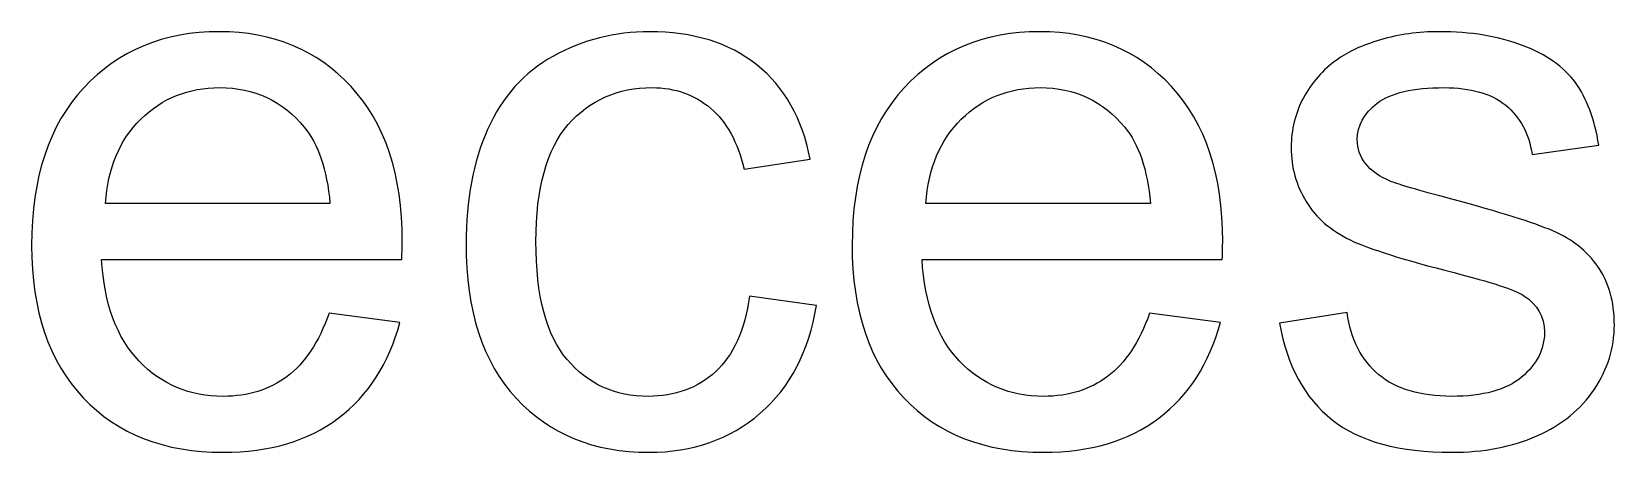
# Model space of a CAD drawing. Header units: millimetres. Extents: x 198 to 2216, y -826 to 151.
# Drawn here: x 1399 to 1506.8, y 105.5 to 134.1 of the extents above; entities that cross this region are included whole.
import ezdxf

# ---------------------------------------------------------------- set-up
doc = ezdxf.new("R2010")
doc.units = ezdxf.units.MM
doc.header["$MEASUREMENT"] = 0
doc.layers.add('Layer 1', color=7, linetype='Continuous')

msp = doc.modelspace()

# ---------------------------------------------------------------- linework, layer by layer
at = {"layer": 'Layer 1', "color": 250}
for points, knots in [([(1419.3071, 114.9809), (1419.3071, 114.9809), (1424.1225, 114.3459), (1424.1225, 114.3459), (1423.3729, 111.5501), (1421.9706, 109.3717), (1419.9245, 107.8283), (1417.8784, 106.2849), (1415.2678, 105.5088), (1412.084, 105.5088), (1408.08, 105.5088), (1404.905, 106.7435), (1402.559, 109.213), (1400.213, 111.6736), (1399.04, 115.1397), (1399.04, 119.5935), (1399.04, 124.1972), (1400.2218, 127.7779), (1402.5943, 130.3179), (1404.9667, 132.8667), (1408.0447, 134.1368), (1411.8282, 134.1368), (1415.4883, 134.1368), (1418.4781, 132.8932), (1420.7976, 130.3973), (1423.1171, 127.9014), (1424.2813, 124.3913), (1424.2813, 119.8669), (1424.2813, 119.5935), (1424.2725, 119.179), (1424.2548, 118.6322), (1424.2548, 118.6322), (1403.8025, 118.6322), (1403.8025, 118.6322), (1403.9789, 115.6247), (1404.8256, 113.314), (1406.3602, 111.7177), (1407.8859, 110.1214), (1409.7997, 109.3188), (1412.084, 109.3188), (1413.7861, 109.3188), (1415.2413, 109.7686), (1416.4408, 110.6682), (1417.6491, 111.5678), (1418.6016, 113.0053), (1419.3071, 114.9809)], [0, 0, 0, 0, 0.06666667, 0.06666667, 0.06666667, 0.13333333, 0.13333333, 0.13333333, 0.2, 0.2, 0.2, 0.26666667, 0.26666667, 0.26666667, 0.33333333, 0.33333333, 0.33333333, 0.4, 0.4, 0.4, 0.46666667, 0.46666667, 0.46666667, 0.53333333, 0.53333333, 0.53333333, 0.6, 0.6, 0.6, 0.66666667, 0.66666667, 0.66666667, 0.73333333, 0.73333333, 0.73333333, 0.8, 0.8, 0.8, 0.86666667, 0.86666667, 0.86666667, 0.93333333, 0.93333333, 0.93333333, 1, 1, 1, 1]), ([(1447.9439, 116.1451), (1447.9439, 116.1451), (1452.4947, 115.5101), (1452.4947, 115.5101), (1451.992, 112.3792), (1450.722, 109.9362), (1448.6671, 108.1635), (1446.6121, 106.3908), (1444.0809, 105.5088), (1441.0912, 105.5088), (1437.3429, 105.5088), (1434.3266, 106.7347), (1432.0512, 109.1865), (1429.767, 111.6383), (1428.6293, 115.1485), (1428.6293, 119.7169), (1428.6293, 122.6803), (1429.1232, 125.2644), (1430.1021, 127.4869), (1431.0811, 129.7006), (1432.5716, 131.3674), (1434.5824, 132.4699), (1436.5844, 133.5811), (1438.7628, 134.1368), (1441.1264, 134.1368), (1444.0986, 134.1368), (1446.5416, 133.3871), (1448.4289, 131.879), (1450.3251, 130.3708), (1451.5422, 128.2277), (1452.0714, 125.4584), (1452.0714, 125.4584), (1447.5734, 124.7705), (1447.5734, 124.7705), (1447.1413, 126.6138), (1446.3828, 127.9984), (1445.2804, 128.9333), (1444.1868, 129.8593), (1442.8639, 130.3267), (1441.3116, 130.3267), (1438.9657, 130.3267), (1437.0607, 129.4889), (1435.5878, 127.8132), (1434.1238, 126.1287), (1433.3918, 123.4829), (1433.3918, 119.8492), (1433.3918, 116.1627), (1434.0973, 113.4904), (1435.5084, 111.8235), (1436.9284, 110.1567), (1438.7716, 109.3188), (1441.0382, 109.3188), (1442.8727, 109.3188), (1444.3984, 109.8744), (1445.6155, 110.9945), (1446.8414, 112.1058), (1447.6175, 113.8256), (1447.9439, 116.1451)], [0, 0, 0, 0, 0.05263158, 0.05263158, 0.05263158, 0.10526316, 0.10526316, 0.10526316, 0.15789474, 0.15789474, 0.15789474, 0.21052632, 0.21052632, 0.21052632, 0.26315789, 0.26315789, 0.26315789, 0.31578947, 0.31578947, 0.31578947, 0.36842105, 0.36842105, 0.36842105, 0.42105263, 0.42105263, 0.42105263, 0.47368421, 0.47368421, 0.47368421, 0.52631579, 0.52631579, 0.52631579, 0.57894737, 0.57894737, 0.57894737, 0.63157895, 0.63157895, 0.63157895, 0.68421053, 0.68421053, 0.68421053, 0.73684211, 0.73684211, 0.73684211, 0.78947368, 0.78947368, 0.78947368, 0.84210526, 0.84210526, 0.84210526, 0.89473684, 0.89473684, 0.89473684, 0.94736842, 0.94736842, 0.94736842, 1, 1, 1, 1]), ([(1475.1959, 114.9809), (1475.1959, 114.9809), (1480.0113, 114.3459), (1480.0113, 114.3459), (1479.2617, 111.5501), (1477.8594, 109.3717), (1475.8133, 107.8283), (1473.7672, 106.2849), (1471.1566, 105.5088), (1467.9728, 105.5088), (1463.9688, 105.5088), (1460.7938, 106.7435), (1458.4478, 109.213), (1456.1018, 111.6736), (1454.9288, 115.1397), (1454.9288, 119.5935), (1454.9288, 124.1972), (1456.1106, 127.7779), (1458.4831, 130.3179), (1460.8555, 132.8667), (1463.9335, 134.1368), (1467.717, 134.1368), (1471.3771, 134.1368), (1474.3669, 132.8932), (1476.6864, 130.3973), (1479.0059, 127.9014), (1480.1701, 124.3913), (1480.1701, 119.8669), (1480.1701, 119.5935), (1480.1613, 119.179), (1480.1436, 118.6322), (1480.1436, 118.6322), (1459.6913, 118.6322), (1459.6913, 118.6322), (1459.8677, 115.6247), (1460.7144, 113.314), (1462.249, 111.7177), (1463.7747, 110.1214), (1465.6885, 109.3188), (1467.9728, 109.3188), (1469.6749, 109.3188), (1471.1301, 109.7686), (1472.3296, 110.6682), (1473.5379, 111.5678), (1474.4904, 113.0053), (1475.1959, 114.9809)], [0, 0, 0, 0, 0.06666667, 0.06666667, 0.06666667, 0.13333333, 0.13333333, 0.13333333, 0.2, 0.2, 0.2, 0.26666667, 0.26666667, 0.26666667, 0.33333333, 0.33333333, 0.33333333, 0.4, 0.4, 0.4, 0.46666667, 0.46666667, 0.46666667, 0.53333333, 0.53333333, 0.53333333, 0.6, 0.6, 0.6, 0.66666667, 0.66666667, 0.66666667, 0.73333333, 0.73333333, 0.73333333, 0.8, 0.8, 0.8, 0.86666667, 0.86666667, 0.86666667, 0.93333333, 0.93333333, 0.93333333, 1, 1, 1, 1]), ([(1484.0418, 114.293), (1484.0418, 114.293), (1488.6456, 115.0338), (1488.6456, 115.0338), (1488.9013, 113.1906), (1489.6245, 111.7794), (1490.8063, 110.7917), (1491.9881, 109.8127), (1493.6462, 109.3188), (1495.7629, 109.3188), (1497.906, 109.3188), (1499.4935, 109.751), (1500.5342, 110.6241), (1501.5661, 111.4884), (1502.0864, 112.5115), (1502.0864, 113.6844), (1502.0864, 114.734), (1501.619, 115.563), (1500.6929, 116.1627), (1500.0403, 116.5772), (1498.4528, 117.0976), (1495.9304, 117.7414), (1492.5261, 118.5969), (1490.1713, 119.3377), (1488.8484, 119.9639), (1487.5343, 120.5989), (1486.5377, 121.4632), (1485.8586, 122.5745), (1485.1795, 123.6769), (1484.8356, 124.9028), (1484.8356, 126.2433), (1484.8356, 127.4692), (1485.1178, 128.5981), (1485.6734, 129.6388), (1486.2379, 130.6795), (1486.9963, 131.5438), (1487.9577, 132.2317), (1488.6808, 132.7609), (1489.6686, 133.2107), (1490.9122, 133.5811), (1492.1645, 133.9515), (1493.4963, 134.1368), (1494.925, 134.1368), (1497.077, 134.1368), (1498.9643, 133.8281), (1500.5871, 133.2019), (1502.2187, 132.5845), (1503.4181, 131.7379), (1504.1943, 130.6795), (1504.9616, 129.6124), (1505.4995, 128.1924), (1505.7906, 126.4109), (1505.7906, 126.4109), (1501.2397, 125.7759), (1501.2397, 125.7759), (1501.0369, 127.2047), (1500.4372, 128.3247), (1499.4494, 129.1273), (1498.4616, 129.9299), (1497.0681, 130.3267), (1495.2602, 130.3267), (1493.1347, 130.3267), (1491.6089, 129.974), (1490.7005, 129.2684), (1489.7921, 128.5629), (1489.3335, 127.7338), (1489.3335, 126.7901), (1489.3335, 126.1904), (1489.5187, 125.6436), (1489.8979, 125.1586), (1490.2772, 124.6647), (1490.8681, 124.2501), (1491.6795, 123.9238), (1492.1469, 123.7474), (1493.5051, 123.3506), (1495.7805, 122.7332), (1499.0613, 121.8601), (1501.3544, 121.1369), (1502.6597, 120.5813), (1503.965, 120.0256), (1504.988, 119.2054), (1505.7288, 118.1471), (1506.4785, 117.0799), (1506.8489, 115.757), (1506.8489, 114.1695), (1506.8489, 112.6261), (1506.3991, 111.1709), (1505.4907, 109.8039), (1504.5823, 108.4369), (1503.277, 107.3785), (1501.5749, 106.6289), (1499.8639, 105.8792), (1497.9325, 105.5088), (1495.7805, 105.5088), (1492.2174, 105.5088), (1489.4922, 106.2497), (1487.6225, 107.7225), (1485.7528, 109.2042), (1484.5622, 111.3914), (1484.0418, 114.293)], [0, 0, 0, 0, 0.03030303, 0.03030303, 0.03030303, 0.06060606, 0.06060606, 0.06060606, 0.09090909, 0.09090909, 0.09090909, 0.12121212, 0.12121212, 0.12121212, 0.15151515, 0.15151515, 0.15151515, 0.18181818, 0.18181818, 0.18181818, 0.21212121, 0.21212121, 0.21212121, 0.24242424, 0.24242424, 0.24242424, 0.27272727, 0.27272727, 0.27272727, 0.3030303, 0.3030303, 0.3030303, 0.33333333, 0.33333333, 0.33333333, 0.36363636, 0.36363636, 0.36363636, 0.39393939, 0.39393939, 0.39393939, 0.42424242, 0.42424242, 0.42424242, 0.45454545, 0.45454545, 0.45454545, 0.48484848, 0.48484848, 0.48484848, 0.51515152, 0.51515152, 0.51515152, 0.54545455, 0.54545455, 0.54545455, 0.57575758, 0.57575758, 0.57575758, 0.60606061, 0.60606061, 0.60606061, 0.63636364, 0.63636364, 0.63636364, 0.66666667, 0.66666667, 0.66666667, 0.6969697, 0.6969697, 0.6969697, 0.72727273, 0.72727273, 0.72727273, 0.75757576, 0.75757576, 0.75757576, 0.78787879, 0.78787879, 0.78787879, 0.81818182, 0.81818182, 0.81818182, 0.84848485, 0.84848485, 0.84848485, 0.87878788, 0.87878788, 0.87878788, 0.90909091, 0.90909091, 0.90909091, 0.93939394, 0.93939394, 0.93939394, 0.96969697, 0.96969697, 0.96969697, 1, 1, 1, 1]), ([(1404.0671, 122.4422), (1404.0671, 122.4422), (1419.36, 122.4422), (1419.36, 122.4422), (1419.1572, 124.7529), (1418.5663, 126.4815), (1417.605, 127.6368), (1416.1321, 129.4272), (1414.2095, 130.3267), (1411.8547, 130.3267), (1409.7204, 130.3267), (1407.93, 129.6124), (1406.4748, 128.1836), (1405.0284, 126.7549), (1404.2259, 124.8411), (1404.0671, 122.4422)], [0, 0, 0, 0, 0.2, 0.2, 0.2, 0.4, 0.4, 0.4, 0.6, 0.6, 0.6, 0.8, 0.8, 0.8, 1, 1, 1, 1]), ([(1459.9559, 122.4422), (1459.9559, 122.4422), (1475.2488, 122.4422), (1475.2488, 122.4422), (1475.046, 124.7529), (1474.4551, 126.4815), (1473.4938, 127.6368), (1472.0209, 129.4272), (1470.0983, 130.3267), (1467.7435, 130.3267), (1465.6092, 130.3267), (1463.8188, 129.6124), (1462.3636, 128.1836), (1460.9172, 126.7549), (1460.1147, 124.8411), (1459.9559, 122.4422)], [0, 0, 0, 0, 0.2, 0.2, 0.2, 0.4, 0.4, 0.4, 0.6, 0.6, 0.6, 0.8, 0.8, 0.8, 1, 1, 1, 1])]:
    msp.add_open_spline(points, degree=3, knots=knots, dxfattribs=at)

doc.saveas('drawing.dxf')
